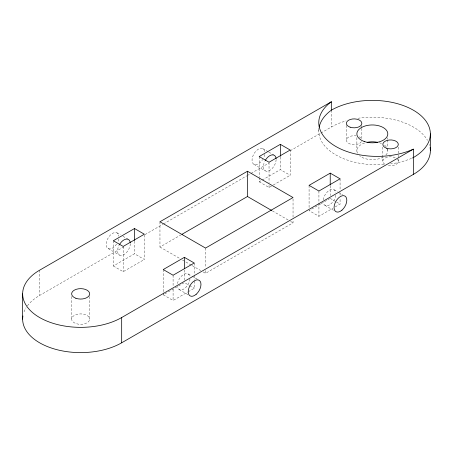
<?xml version="1.0" encoding="UTF-8"?>
<svg xmlns="http://www.w3.org/2000/svg" width="453" height="453" viewBox="0 0 453 453"><rect width="100%" height="100%" fill="white"/><g stroke="black" fill="none" stroke-linecap="round" stroke-linejoin="round"><path stroke-width="0.34" stroke-dasharray="2.27 1.7" d="M27.418 305.82A58.012 33.494 0 0 1 39.643 295.435L123.595 246.97M145.039 234.586L162.808 224.326M163.425 223.975L246.755 175.86M247.372 175.509L250.435 173.737M251.047 173.386L268.816 163.125M290.26 150.747L320.288 133.409M320.9 133.057L331.319 127.044A58.012 33.494 0 0 1 346.007 120.877M113.358 240.741L113.358 266.002L134.501 253.793L144.348 259.478L144.348 234.218M259.19 177.599L259.19 181.806L261.608 180.413M262.213 180.062L280.339 169.598L290.18 175.283L290.18 150.022M159.96 221.766L159.96 247.027L180.764 235.011M113.358 266.002L123.199 271.687L144.348 259.478M259.19 181.806L269.037 187.491L272.661 185.396M273.267 185.051L290.18 175.283M163.244 292.7L163.244 294.807L184.394 282.598L189.026 285.271M320.56 203.98L309.082 210.611L318.923 216.291L332.819 208.272M321.166 203.635L329.62 198.748M203.103 271.936L205.537 273.335L293.04 222.814L293.04 220.011M163.244 294.807L173.091 300.492L187.587 292.117M188.193 291.772L194.235 288.278L194.235 280.56M335.237 206.874L340.073 204.082L340.073 198.471M262.842 148.658L268.221 151.766M268.822 152.112L273.606 154.869M334.116 189.807L337.762 191.913M338.368 192.265L342.627 194.722M330.226 198.403L336.018 201.744M336.596 202.078L340.073 204.082M253.957 164.365L265.322 170.928M324.88 205.305L333.385 210.22M272.378 210.888L288.182 220.011M290.611 221.415L293.04 222.814M159.96 247.027L180.011 258.601M182.446 260.005L191.557 265.265M192.168 265.617L200.673 270.532M116.97 232.831L120.56 234.903M122.95 236.285L127.735 239.048M188.267 273.997L191.302 275.747M191.913 276.098L197.378 279.258M189.603 285.605L194.235 288.278M108.159 248.578L119.524 255.141M179.06 289.512L188.176 294.778M398.295 147.072L398.295 154.371M398.295 155.073L398.295 158.584M398.295 159.003L398.295 161.387M387.796 137.672L387.796 139.218M387.796 139.915L387.796 147.497M387.796 148.199L387.796 151.002M382.836 147.072L382.836 161.387M361.839 125.538L361.839 127.644M361.839 128.346L361.839 139.575M356.873 137.672L356.873 151.002M346.369 125.385L346.369 140.124M340.073 178.822L340.073 190.05M340.073 192.859L340.073 195.662M331.319 110.204L331.319 127.044M330.226 185.77L330.226 195.594M318.923 191.03L318.923 202.259M318.923 202.961L318.923 216.291M318.765 128.301L318.765 131.11M309.082 185.351L309.082 208.505M293.04 198.958L293.04 217.202M280.339 156.97L280.339 169.598M269.037 162.231L269.037 182.576M269.037 185.385L269.037 187.491M259.19 156.545L259.19 176.897M205.537 248.074L205.537 267.723M205.537 270.532L205.537 273.335M194.235 263.017L194.235 274.948M194.235 275.651L194.235 279.858M184.394 269.965L184.394 280.492M173.091 275.231L173.091 286.455M173.091 289.263L173.091 300.492M163.244 269.546L163.244 291.998M134.501 241.166L134.501 253.793M123.199 246.426L123.199 271.687M89.683 296.5L89.683 319.28A9.026 5.21 0 0 1 75.911 323.544A9.026 5.21 0 0 1 76.398 314.524A9.026 5.21 0 0 1 89.683 319.28M71.648 296.5L71.648 319.28M39.649 270.175L39.649 295.435M357.915 118.278A58.012 33.494 0 0 1 427.513 140.368M429.325 144.445A58.012 33.494 0 0 1 429.637 145.481M24.043 311.817A58.012 33.494 0 0 1 26.076 307.774M397.457 159.224A7.735 4.468 0 0 1 396.205 164.303A7.735 4.468 0 0 1 387.491 165.345M384.761 164.201A7.735 4.468 0 0 1 385.095 158.091A7.735 4.468 0 0 1 395.679 157.899M361.42 141.647A7.735 4.468 0 0 1 351.743 144.45A7.735 4.468 0 0 1 346.692 138.924A7.735 4.468 0 0 1 356.154 135.894M359.133 136.806A7.735 4.468 0 0 1 361.63 139.162M387.615 149.326A15.47 8.93 0 0 1 385.65 155.271M383.272 157.038A15.47 8.93 0 0 1 359.54 155.741M357.479 153.216A15.47 8.93 0 0 1 365.311 142.769M379.359 142.769A15.47 8.93 0 0 1 381.817 143.669M384.557 145.249A15.47 8.93 0 0 1 386.534 147.174M411.55 158.352A58.409 33.726 0 0 1 390.599 163.907M383.918 164.586A58.409 33.726 0 0 1 318.787 130.13M323.221 199.852A9.026 5.21 -60 0 1 329.45 190.215A9.026 5.21 -60 0 1 335.758 192.514M335.775 195.26A9.026 5.21 -60 0 1 329.546 204.898A9.026 5.21 -60 0 1 323.238 202.604M276.143 159.507A9.026 5.21 -60 0 1 267.7 171.234A9.026 5.21 -60 0 1 264.665 161.596M130.311 243.64A9.026 5.21 -60 0 1 121.721 255.458A9.026 5.21 -60 0 1 119.048 245.35M177.463 283.578A9.026 5.21 -60 0 1 183.992 274.207A9.026 5.21 -60 0 1 189.983 277.1M190 278.94A9.026 5.21 -60 0 1 183.731 289.082A9.026 5.21 -60 0 1 177.344 286.409M116.591 244.093A9.026 5.21 -60 0 1 106.948 247.446A9.026 5.21 -60 0 1 110.64 234.796A9.026 5.21 -60 0 1 118.901 236.183M118.731 239.037A9.026 5.21 -60 0 1 117.695 242.123M264.682 151.613A9.026 5.21 -60 0 0 258.499 149.082L258.097 149.326A9.026 5.21 -60 0 0 252.502 162.735A9.026 5.21 -60 0 0 262.695 159.479M264.648 154.399A9.026 5.21 -60 0 1 263.504 157.989"/><path stroke-width="0.68" d="M413.351 149.145A58.409 33.726 0 0 1 335.877 146.512A58.409 33.726 0 0 1 331.319 101.783L39.649 270.175A58.012 33.494 0 0 0 39.638 317.542A58.012 33.494 0 0 0 121.687 317.542L413.351 149.145L413.351 174.405L121.681 342.796A58.012 33.494 0 0 1 55.962 349.427A58.012 33.494 0 0 1 22.905 315.968M134.501 228.533L113.358 240.741L123.199 246.426L144.348 234.218L134.501 228.533L134.501 240.464M280.339 144.337L259.19 156.545L269.037 162.231L290.18 150.022L280.339 144.337L280.339 156.268M247.463 171.245L159.96 221.766L205.537 248.074L293.04 197.553L247.463 171.245L247.463 196.506L181.987 234.303M184.394 257.338L163.244 269.546L173.091 275.231L194.235 263.017L184.394 257.338L184.394 268.561M330.226 173.137L309.082 185.351L318.923 191.03L340.073 178.822L330.226 173.137L330.226 185.067M247.463 196.506L271.772 210.537M430.35 133.878L430.35 150.719M331.319 101.783L331.319 110.204A58.409 33.726 0 0 0 319.155 127.197M121.681 317.536L121.681 342.796M22.65 293.861L22.65 319.122M430.095 147.565A58.012 33.494 0 0 1 413.357 174.405M367.094 142.321A15.47 8.93 0 0 1 377.575 142.321M331.313 110.198A58.012 33.494 0 0 1 413.363 110.198A58.012 33.494 0 0 1 413.357 157.565A58.409 33.726 0 0 1 412.457 157.967M276.109 158.601A9.026 5.21 -60 0 0 269.863 155.645L269.467 155.883A9.026 5.21 -60 0 0 265.186 160.589M119.315 244.846A9.026 5.21 -60 0 1 125.951 239.116A9.026 5.21 -60 0 1 130.266 242.746M75.911 298.284A9.026 5.21 0 0 0 89.683 294.02A9.026 5.21 0 0 0 76.398 289.263A9.026 5.21 0 0 0 75.911 298.284M341.936 210.164A9.026 5.21 -60 0 0 345.056 196.126A9.026 5.21 -60 0 0 334.314 205.328A9.026 5.21 -60 0 0 341.936 210.164M196.126 294.342A9.026 5.21 -60 0 0 199.201 280.311A9.026 5.21 -60 0 0 188.471 289.558A9.026 5.21 -60 0 0 196.126 294.342M350.124 127.185A7.735 4.468 0 0 0 361.839 123.431A7.735 4.468 0 0 0 350.35 119.45A7.735 4.468 0 0 0 350.124 127.185M386.488 148.205A7.735 4.468 0 0 0 398.295 144.547A7.735 4.468 0 0 0 386.907 140.475A7.735 4.468 0 0 0 386.488 148.205M364.184 141.472A15.47 8.93 0 0 0 387.796 134.162A15.47 8.93 0 0 0 365.027 126.013A15.47 8.93 0 0 0 364.184 141.472"/></g></svg>
